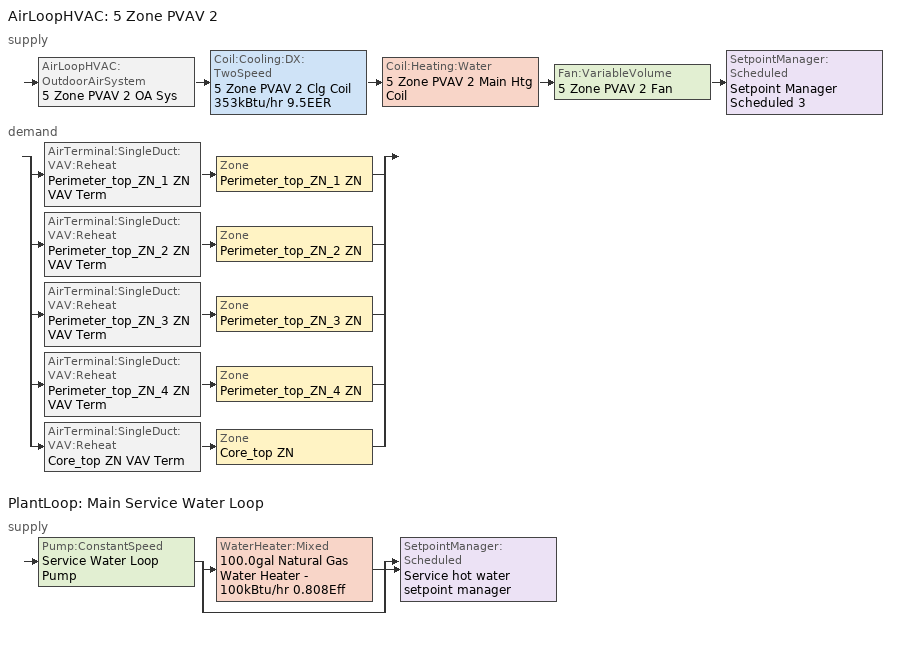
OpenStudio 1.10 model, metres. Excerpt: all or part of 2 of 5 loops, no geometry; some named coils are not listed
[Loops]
AirLoopHVAC '5 Zone PVAV 2'
 supply: AirLoopHVAC:OutdoorAirSystem '5 Zone PVAV 2 OA Sys' > Coil:Cooling:DX:TwoSpeed '5 Zone PVAV 2 Clg Coil 353kBtu/hr 9.5EER' > Coil:Heating:Water '5 Zone PVAV 2 Main Htg Coil' > Fan:VariableVolume '5 Zone PVAV 2 Fan' > SetpointManager:Scheduled 'Setpoint Manager Scheduled 3'
 demand: split
  | AirTerminal:SingleDuct:VAV:Reheat 'Perimeter_top_ZN_1 ZN VAV Term' > Zone 'Perimeter_top_ZN_1 ZN'
  | AirTerminal:SingleDuct:VAV:Reheat 'Perimeter_top_ZN_2 ZN VAV Term' > Zone 'Perimeter_top_ZN_2 ZN'
  | AirTerminal:SingleDuct:VAV:Reheat 'Perimeter_top_ZN_3 ZN VAV Term' > Zone 'Perimeter_top_ZN_3 ZN'
  | AirTerminal:SingleDuct:VAV:Reheat 'Perimeter_top_ZN_4 ZN VAV Term' > Zone 'Perimeter_top_ZN_4 ZN'
  | AirTerminal:SingleDuct:VAV:Reheat 'Core_top ZN VAV Term' > Zone 'Core_top ZN'
PlantLoop 'Main Service Water Loop'
 supply: Pump:ConstantSpeed 'Service Water Loop Pump' > split
  | WaterHeater:Mixed '100.0gal Natural Gas Water Heater - 100kBtu/hr 0.808Eff'
  | bypass
  join > SetpointManager:Scheduled 'Service hot water setpoint manager'
[Sizing:Zone] Zone Cooling Design Supply Air Temperature Input Method=SupplyAirTemperature; Zone Cooling Design Supply Air Temperature {C}=12.7778; Zone Cooling Design Supply Air Temperature Difference {deltaC}=11.11; Zone Heating Design Supply Air Temperature Input Method=SupplyAirTemperature; Zone Heating Design Supply Air Temperature {C}=50; Zone Heating Design Supply Air Temperature Difference {deltaC}=11.11; Zone Cooling Design Supply Air Humidity Ratio {kg-H2O/kg-air}=0.0085; Zone Heating Design Supply Air Humidity Ratio {kg-H2O/kg-air}=0.008; Cooling Design Air Flow Method=DesignDay; Heating Design Air Flow Method=DesignDay; Account for Dedicated Outdoor Air System=No; Dedicated Outdoor Air System Control Strategy=NeutralSupplyAir; Dedicated Outdoor Air Low Setpoint Temperature for Design {C}=autosize; Dedicated Outdoor Air High Setpoint Temperature for Design {C}=autosize
Perimeter_top_ZN_1 ZN; Perimeter_top_ZN_3 ZN; Perimeter_top_ZN_4 ZN; Core_top ZN; Perimeter_top_ZN_2 ZN
[Zone equipment]
Perimeter_top_ZN_1 ZN: Perimeter_top_ZN_1 ZN VAV Term
Perimeter_top_ZN_3 ZN: Perimeter_top_ZN_3 ZN VAV Term
Perimeter_top_ZN_4 ZN: Perimeter_top_ZN_4 ZN VAV Term
Core_top ZN: Core_top ZN VAV Term
Perimeter_top_ZN_2 ZN: Perimeter_top_ZN_2 ZN VAV Term
[PlantLoop]
Main Service Water Loop: Maximum Loop Temperature {C}=60; Minimum Loop Temperature {C}=10; Plant Loop Volume {m3}=Autocalculate; Load Distribution Scheme=Optimal
[Sizing:Plant]
Main Service Water Loop: Loop Type=Heating; Design Loop Exit Temperature {C}=60; Loop Design Temperature Difference {deltaC}=5; Sizing Option=NonCoincident; Zone Timesteps in Averaging Window=1; Coincident Sizing Factor Mode=None
[SetpointManager:Scheduled] Control Variable=Temperature
Name | Schedule
Setpoint Manager Scheduled 3 | Supply Air Temp - 55F 2
Service hot water setpoint manager | Service Water Loop Temp - 140F
[AirLoopHVAC]
5 Zone PVAV 2: Availability Schedule=OfficeMedium HVACOperationSchd; Availability Manager=Availability Manager Night Cycle 3; Design Supply Air Flow Rate {m3/s}=AutoSize
[Sizing:System]
5 Zone PVAV 2: Type of Load to Size On=Sensible; Design Outdoor Air Flow Rate {m3/s}=1.40608; Minimum System Air Flow Ratio=0.3; Preheat Design Temperature {C}=7; Preheat Design Humidity Ratio {kg-H2O/kg-Air}=0.008; Precool Design Temperature {C}=12.8; Precool Design Humidity Ratio {kg-H2O/kg-Air}=0.008; Central Cooling Design Supply Air Temperature {C}=12.8; Central Heating Design Supply Air Temperature {C}=16.6667; Sizing Option=Coincident; 100% Outdoor Air in Cooling=No; 100% Outdoor Air in Heating=No; Central Cooling Design Supply Air Humidity Ratio {kg-H2O/kg-Air}=0.0085; Central Heating Design Supply Air Humidity Ratio {kg-H2O/kg-Air}=0.008; Cooling Design Air Flow Method=DesignDay; Cooling Design Air Flow Rate {m3/s}=0; Heating Design Air Flow Method=DesignDay; Heating Design Air Flow Rate {m3/s}=0; System Outdoor Air Method=ZoneSum; Zone Maximum Outdoor Air Fraction=1; Cooling Supply Air Flow Rate Per Floor Area {m3/s-m2}=0.00996765; Cooling Fraction of Autosized Cooling Supply Air Flow Rate=1; Cooling Supply Air Flow Rate Per Unit Cooling Capacity {m3/s-W}=3.94755e-05; Heating Supply Air Flow Rate Per Floor Area {m3/s-m2}=0.00996765; Heating Fraction of Autosized Heating Supply Air Flow Rate=1; Heating Fraction of Autosized Cooling Supply Air Flow Rate=1; Heating Supply Air Flow Rate Per Unit Heating Capacity {m3/s-W}=3.15882e-05; Cooling Design Capacity Method=CoolingDesignCapacity; Cooling Design Capacity {W}=autosize; Cooling Design Capacity Per Floor Area {W/m2}=234.7; Fraction of Autosized Cooling Design Capacity=1; Heating Design Capacity Method=HeatingDesignCapacity; Heating Design Capacity {W}=autosize; Heating Design Capacity Per Floor Area {W/m2}=157; Fraction of Autosized Heating Design Capacity=1; Central Cooling Capacity Control Method=OnOff
[AvailabilityManager:NightCycle]
Availability Manager Night Cycle 3: Control Type=CycleOnAny; Thermostat Tolerance {deltaC}=1; Cycling Run Time {s}=3600
[Fan:VariableVolume]
5 Zone PVAV 2 Fan: Availability Schedule=Always On Discrete; Fan Efficiency=0.6045; Pressure Rise {Pa}=1574.24; Maximum Flow Rate {m3/s}=Autosize; Fan Power Minimum Flow Rate Input Method=Fraction; Fan Power Minimum Flow Fraction=0.1; Fan Power Minimum Air Flow Rate {m3/s}=0; Motor Efficiency=0.93; Motor In Airstream Fraction=1; Fan Power Coefficient 1=0.04076; Fan Power Coefficient 2=0.0881; Fan Power Coefficient 3=-0.0729; Fan Power Coefficient 4=0.9437; Fan Power Coefficient 5=0
[Coil:Cooling:DX:TwoSpeed]
5 Zone PVAV 2 Clg Coil 353kBtu/hr 9.5EER: Availability Schedule=Always On Discrete; Rated High Speed Total Cooling Capacity {W}=Autosize; Rated High Speed Sensible Heat Ratio=Autosize; Rated High Speed COP {W/W}=3.2994; Rated High Speed Air Flow Rate {m3/s}=Autosize; Total Cooling Capacity Function of Temperature Curve=CoilClgDXQRatio_fTwbToadbSI 2; Total Cooling Capacity Function of Flow Fraction Curve=CoilClgDXSnglQRatio_fCFMRatio 1; Energy Input Ratio Function of Temperature Curve=CoilClgDXEIRRatio_fTwbToadbSI 2; Energy Input Ratio Function of Flow Fraction Curve=CoilClgDXSnglEIRRatio_fCFMRatio 1; Part Load Fraction Correlation Curve=CoilClgDXEIRRatio_fQFrac 1; Rated Low Speed Total Cooling Capacity {W}=Autosize; Rated Low Speed Sensible Heat Ratio=0.69; Rated Low Speed COP {W/W}=3.2994; Low Speed Total Cooling Capacity Function of Temperature Curve=CoilClgDXQRatio_fTwbToadbSI 3; Low Speed Energy Input Ratio Function of Temperature Curve=CoilClgDXEIRRatio_fTwbToadbSI 3; Condenser Type=AirCooled; High Speed Evaporative Condenser Effectiveness=0; High Speed Evaporative Condenser Air Flow Rate {m3/s}=Autosize; High Speed Evaporative Condenser Pump Rated Power Consumption {W}=Autosize; Low Speed Evaporative Condenser Effectiveness=0; Low Speed Evaporative Condenser Air Flow Rate {m3/s}=Autosize; Low Speed Evaporative Condenser Pump Rated Power Consumption {W}=Autosize; Basin Heater Capacity {W/K}=10; Basin Heater Setpoint Temperature {C}=2
[Controller:OutdoorAir]
Controller Outdoor Air 3: Minimum Outdoor Air Flow Rate {m3/s}=Autosize; Maximum Outdoor Air Flow Rate {m3/s}=Autosize; Economizer Control Type=DifferentialDryBulb; Economizer Control Action Type=ModulateFlow; Economizer Maximum Limit Dry-Bulb Temperature {C}=28; Economizer Maximum Limit Enthalpy {J/kg}=64000; Economizer Minimum Limit Dry-Bulb Temperature {C}=-100; Lockout Type=LockoutWithCompressor; Minimum Limit Type=FixedMinimum; Minimum Outdoor Air Schedule=OfficeMedium HVACOperationSchd; Controller Mechanical Ventilation=5 Zone PVAV 2 Ventilation Controller; High Humidity Control=No; Heat Recovery Bypass Control Type=BypassWhenWithinEconomizerLimits
[Controller:MechanicalVentilation]
5 Zone PVAV 2 Ventilation Controller: Availability Schedule=Always On Discrete; System Outdoor Air Method=ZoneSum
[AirLoopHVAC:OutdoorAirSystem]
5 Zone PVAV 2 OA Sys: Controller=Controller Outdoor Air 3
[AirTerminal:SingleDuct:VAV:Reheat] Availability Schedule=Always On Discrete; Maximum Air Flow Rate {m3/s}=AutoSize; Zone Minimum Air Flow Input Method=Constant; Fixed Minimum Air Flow Rate {m3/s}=0; Maximum Hot Water or Steam Flow Rate {m3/s}=AutoSize; Minimum Hot Water or Steam Flow Rate {m3/s}=0; Convergence Tolerance=0.001; Damper Heating Action=Normal; Maximum Flow per Zone Floor Area During Reheat {m3/s-m2}=AutoSize; Maximum Flow Fraction During Reheat=AutoSize; Maximum Reheat Air Temperature {C}=35; Control For Outdoor Air=No
Name | Constant Minimum Air Flow Fraction | Reheat Coil
Perimeter_top_ZN_1 ZN VAV Term | 0.3 | Perimeter_top_ZN_1 ZN Rht Coil
Perimeter_top_ZN_2 ZN VAV Term | 0.3 | Perimeter_top_ZN_2 ZN Rht Coil
Perimeter_top_ZN_3 ZN VAV Term | 0.3 | Perimeter_top_ZN_3 ZN Rht Coil
Perimeter_top_ZN_4 ZN VAV Term | 0.3 | Perimeter_top_ZN_4 ZN Rht Coil
Core_top ZN VAV Term | 0.380688 | Core_top ZN Rht Coil
[Pump:ConstantSpeed]
Service Water Loop Pump: Rated Flow Rate {m3/s}=autosize; Rated Pump Head {Pa}=29891; Rated Power Consumption {W}=autosize; Motor Efficiency=0.3; Fraction of Motor Inefficiencies to Fluid Stream=0; Pump Control Type=Intermittent
[WaterHeater:Mixed]
100.0gal Natural Gas Water Heater - 100kBtu/hr 0.808Eff: Tank Volume {m3}=0.378541; Setpoint Temperature Schedule=Service Water Loop Temp - 140F; Deadband Temperature Difference {deltaC}=2; Maximum Temperature Limit {C}=82.2222; Heater Control Type=Cycle; Heater Maximum Capacity {W}=29307.1; Heater Fuel Type=NaturalGas; Heater Thermal Efficiency=0.80784; Off Cycle Parasitic Fuel Consumption Rate {W}=1382.94; Off Cycle Parasitic Fuel Type=NaturalGas; Off Cycle Parasitic Heat Fraction to Tank=0.8; On Cycle Parasitic Fuel Consumption Rate {W}=1382.94; On Cycle Parasitic Fuel Type=NaturalGas; On Cycle Parasitic Heat Fraction to Tank=0; Ambient Temperature Indicator=Schedule; Ambient Temperature Schedule=Water Heater Ambient Temp Schedule - 70F; Off Cycle Loss Coefficient to Ambient Temperature {W/K}=5.90831; On Cycle Loss Coefficient to Ambient Temperature {W/K}=5.90831; Use Side Effectiveness=1; Source Side Effectiveness=1; Use Side Design Flow Rate {m3/s}=autosize; Source Side Design Flow Rate {m3/s}=autosize; Indirect Water Heating Recovery Time {hr}=1.5
[Schedule:Ruleset]
Name | Default Day Schedule | Summer Design Day Schedule | Winter Design Day Schedule
OfficeMedium HVACOperationSchd | OfficeMedium HVACOperationSchd Default | OfficeMedium HVACOperationSchd Summer Design Day | OfficeMedium HVACOperationSchd Winter Design Day
Supply Air Temp - 55F 2 | Supply Air Temp - 55F Default 2
Service Water Loop Temp - 140F | Service Water Loop Temp - 140F Default
Water Heater Ambient Temp Schedule - 70F | Water Heater Ambient Temp Schedule - 70F Default
[Schedule:Day]
OfficeMedium HVACOperationSchd Default: 24, 0, 0
OfficeMedium HVACOperationSchd Summer Design Day; OfficeMedium HVACOperationSchd SmrDsn|Wkdy Day: 6, 0, 0, 22, 0, 1, 24, 0, 0
OfficeMedium HVACOperationSchd Winter Design Day; OfficeMedium HVACOperationSchd WntrDsn|Sat Day: 6, 0, 0, 18, 0, 1, 24, 0, 0
Supply Air Temp - 55F Default 2: 24, 0, 12.7778
Service Water Loop Temp - 140F Default: 24, 0, 60
Water Heater Ambient Temp Schedule - 70F Default: 24, 0, 21.1111
[Schedule:Rule] Schedule Ruleset=OfficeMedium HVACOperationSchd; Date Specification Type=DateRange; Start Month=1; Start Day=1; End Month=12; End Day=31
Name | Rule Order | Day Schedule | Apply Monday | Apply Tuesday | Apply Wednesday | Apply Thursday | Apply Friday | Apply Saturday
Schedule Rule 16 | 1 | OfficeMedium HVACOperationSchd SmrDsn|Wkdy Day | Yes | Yes | Yes | Yes | Yes
Schedule Rule 17 | 0 | OfficeMedium HVACOperationSchd WntrDsn|Sat Day |  |  |  |  |  | Yes
[Schedule:Constant]
Always On Discrete: Value=1
[Curve:Biquadratic] Minimum Value of x=13.89; Maximum Value of x=25; Minimum Value of y=23.89; Maximum Value of y=46.11; Minimum Curve Output=0.77
Name | Coefficient1 Constant | Coefficient2 x | Coefficient3 x**2 | Coefficient4 y | Coefficient5 y**2 | Coefficient6 x*y | Maximum Curve Output
CoilClgDXQRatio_fTwbToadbSI 2; CoilClgDXQRatio_fTwbToadbSI 3 | 0.86779 | 0.014245 | 0.000554 | -0.007569 | 3.2e-05 | -0.000191 | 1.29
CoilClgDXEIRRatio_fTwbToadbSI 2; CoilClgDXEIRRatio_fTwbToadbSI 3 | 0.116709 | 0.028458 | -0.000411 | 0.021422 | 0.000162 | -0.00068 | 1.33
[Curve:Quadratic]
Name | Coefficient1 Constant | Coefficient2 x | Coefficient3 x**2 | Minimum Value of x | Maximum Value of x
CoilClgDXSnglQRatio_fCFMRatio 1 | 0.8 | 0.2 | 0 | 0.5 | 1.5
CoilClgDXSnglEIRRatio_fCFMRatio 1 | 1.156 | -0.1816 | 0.0256 | 0 | 1
[Curve:Cubic]
CoilClgDXEIRRatio_fQFrac 1: Coefficient1 Constant=0; Coefficient2 x=5.1091; Coefficient3 x**2=-8.5515; Coefficient4 x**3=4.4744; Minimum Value of x=0.7; Maximum Value of x=1; Minimum Curve Output=0.92; Maximum Curve Output=1
